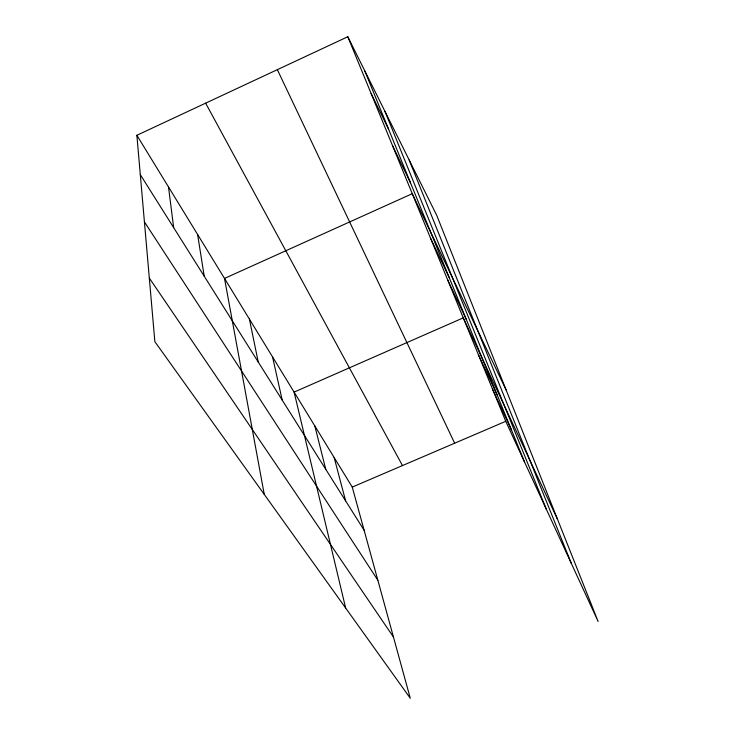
<?xml version="1.0" encoding="UTF-8"?>
<svg xmlns="http://www.w3.org/2000/svg" width="735" height="735" viewBox="0 0 735 735"><rect width="100%" height="100%" fill="white"/><g stroke="black" fill="none" stroke-linecap="round" stroke-linejoin="round"><path stroke-width="1.1" d="M136.866 135.286L352.258 487.094L410.277 698.25L154.864 341.683L136.866 135.286L347.802 36.75L436.7 215.272L598.134 621.498L505.753 421.311L347.802 36.75M352.258 487.094L505.753 421.311M149.315 278.069L393.464 637.061M144.418 221.887L377.854 580.246M140.302 174.627L364.128 530.284M205.635 103.166L402.477 465.577M371.101 93.474L388.622 129.259M392.518 145.613L410.525 182.877M506.167 390.065L412.262 193.691L224.506 278.427L264.251 494.389M430.535 238.177L449.158 277.453M277.343 69.66L454.662 443.205M447.486 279.456L466.275 319.367M557.534 519.342L463.261 317.86L294.101 392.104L345.652 608.029M478.411 354.729L497.329 395.375M492.542 389.137L511.441 429.938M364.661 70.615L524.606 462.168M384.975 111.398L546.445 509.484M409.184 160.028L571.306 563.368M334.149 457.519L345.606 500.857M314.81 425.933L325.77 469.334M272.547 356.907L282.203 400.106M249.413 319.109L258.224 362.006M197.614 234.511L204.211 276.185M168.499 186.956L173.662 227.639"/></g></svg>
